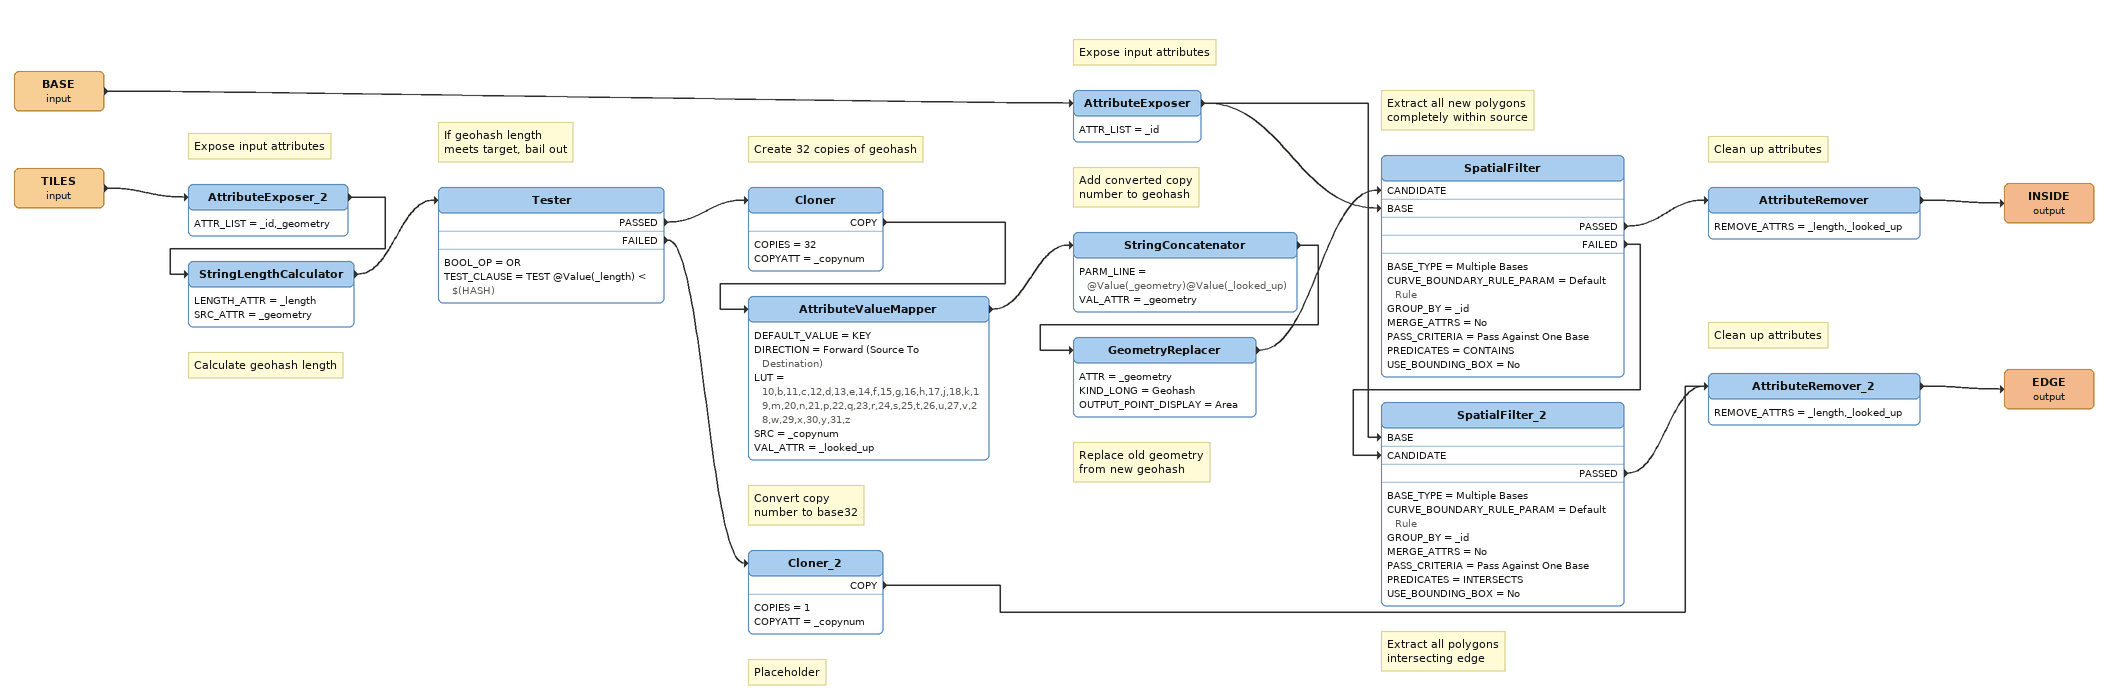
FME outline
BASE (input)
    -> AttributeExposer
Note: Expose input attributes
AttributeExposer
    ATTR_LIST = _id
    -> SpatialFilter [BASE]
    -> SpatialFilter_2 [BASE]
TILES (input)
    -> AttributeExposer_2
Note: Expose input attributes
AttributeExposer_2
    ATTR_LIST = _id,_geometry
    -> StringLengthCalculator
Note: Calculate geohash length
StringLengthCalculator
    LENGTH_ATTR = _length
    SRC_ATTR = _geometry
    -> Tester
Note: If geohash length / meets target, bail out
Tester
    BOOL_OP = OR
    TEST_CLAUSE = TEST @Value(_length) < $(HASH)
    PASSED -> Cloner
    FAILED -> Cloner_2
Note: Create 32 copies of geohash
Cloner
    COPIES = 32
    COPYATT = _copynum
    COPY -> AttributeValueMapper
Note: Convert copy / number to base32
AttributeValueMapper
    DEFAULT_VALUE = KEY
    DIRECTION = Forward (Source To Destination)
    LUT = 10,b,11,c,12,d,13,e,14,f,15,g,16,h,17,j,18,k,19,m,20,n,21,p,22,q,23,r,24,s,25,t,26,u,27,v,28,w,29,x,30,y,31,z
    SRC = _copynum
    VAL_ATTR = _looked_up
    -> StringConcatenator
Note: Add converted copy / number to geohash
StringConcatenator
    PARM_LINE = @Value(_geometry)@Value(_looked_up)
    VAL_ATTR = _geometry
    -> GeometryReplacer
Note: Replace old geometry / from new geohash
GeometryReplacer
    ATTR = _geometry
    KIND_LONG = Geohash
    OUTPUT_POINT_DISPLAY = Area
    -> SpatialFilter [CANDIDATE]
Note: Extract all new polygons / completely within source
SpatialFilter
    BASE_TYPE = Multiple Bases
    CURVE_BOUNDARY_RULE_PARAM = Default Rule
    GROUP_BY = _id
    MERGE_ATTRS = No
    PASS_CRITERIA = Pass Against One Base
    PREDICATES = CONTAINS
    USE_BOUNDING_BOX = No
    PASSED -> AttributeRemover
    FAILED -> SpatialFilter_2 [CANDIDATE]
Note: Clean up attributes
AttributeRemover
    REMOVE_ATTRS = _length,_looked_up
    -> INSIDE (output)
INSIDE (output)
Note: Extract all polygons / intersecting edge
SpatialFilter_2
    BASE_TYPE = Multiple Bases
    CURVE_BOUNDARY_RULE_PARAM = Default Rule
    GROUP_BY = _id
    MERGE_ATTRS = No
    PASS_CRITERIA = Pass Against One Base
    PREDICATES = INTERSECTS
    USE_BOUNDING_BOX = No
    PASSED -> AttributeRemover_2
Note: Placeholder
Cloner_2
    COPIES = 1
    COPYATT = _copynum
    COPY -> AttributeRemover_2
Note: Clean up attributes
AttributeRemover_2
    REMOVE_ATTRS = _length,_looked_up
    -> EDGE (output)
EDGE (output)
